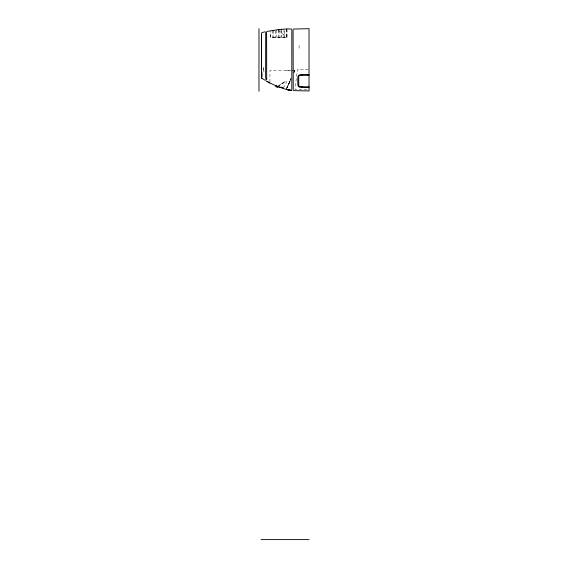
<?xml version="1.0" encoding="UTF-8"?>
<svg xmlns="http://www.w3.org/2000/svg" width="568" height="568" viewBox="0 0 568 568"><rect width="100%" height="100%" fill="white"/><g stroke="black" fill="none" stroke-linecap="round" stroke-linejoin="round"><path stroke-width="0.43" stroke-dasharray="2.84 2.13" d="M263.758 71.291L263.659 67.123L264.092 66.52M283.361 87.891L286.35 82.758L286.563 81.735L285.981 81.451L284.412 81.806L278.718 85.811L285.029 82.112M286.67 88.374L290.958 78.675M293.819 72.214L294.536 70.595M286.308 89.183L290.958 78.76M293.819 72.349L294.728 70.595L294.004 72.214M291.235 78.363L287.039 87.678L290.958 79.137M294.032 72.15L294.728 70.595M286.719 88.395L291.086 78.689M293.805 72.924L294.87 70.595L292.094 70.595M278.718 85.818L284.412 81.806L286.35 82.758M287.074 29.316L287.074 37.573L270.744 37.573L270.78 31.013M308.197 69.544L297.391 69.544L294.955 89.382L308.147 89.382M291.285 70.595L269.949 70.595L269.949 82.743M286.407 70.595L291.285 70.688M292.094 70.702L294.536 70.744M263.701 71.291L264.099 71.653M278.334 30.239L287.074 37.573M299.102 45.397L299.102 49.572M286.513 28.734L286.513 37.467L270.688 37.467L270.688 32.284M286.357 29.209L286.357 37.573M284.717 30.885L284.717 37.573M283.979 29.33L283.979 37.573M281.792 30.26L281.792 37.573M281.053 30.367L281.053 37.573M279.08 30.544L279.08 37.573M278.341 29.777L278.341 37.573M276.197 30.09L276.197 37.573M275.452 31.02L275.452 37.573M273.272 30.551L273.272 37.573M272.526 30.665L272.526 37.573M263.715 67.123L263.715 71.05"/><path stroke-width="0.85" d="M293.23 89.432L293.088 29.941M293.067 29.067L309.027 28.684L309.027 90.958L293.237 90.61M291.831 90.227L291.817 29.997M278.341 29.777L278.881 29.415M261.72 32.646L265.192 31.765M272.612 30.424L273.243 30.424M281.252 29.252L281.707 29.238M266.719 31.481L278.086 29.642L287.266 28.897L291.789 29.089M261.06 539.6L309.027 539.6M309.027 87.621L299.805 87.309L298.285 86.286L297.781 84.419L297.838 76.85L298.683 75.281L300.536 74.578L309.027 74.578M309.027 86.954L299.592 86.513A1.775 1.775 0 0 1 298.732 85.555L298.732 76.439A1.711 1.711 0 0 1 299.584 75.508L309.027 75.217M286.577 89.552L291.483 90.44L286.378 89.467L278.086 86.769L269.949 83.02M286.506 89.51L291.483 90.44M280.89 87.082L283.361 87.891M275.381 85.541L280.727 87.557M275.601 86.563L277.731 87.493M265.306 80.422L261.812 78.235M269.644 82.85L266.605 81.153L269.793 82.999M261.649 77.944L261.812 78.405M266.704 79.406L266.612 32.34M266.108 79.889L265.632 77.411L265.71 32.511M302.361 74.557L302.361 75.196M302.361 86.911L302.361 87.571M261.521 34.059L261.521 76.772M261.45 33.533L261.45 77.312M258.972 28.684L258.972 91.242M308.012 74.564L308.012 75.203L308.005 74.571M301.416 86.876L301.381 87.522L301.416 86.876M301.402 75.182L301.381 74.536L301.402 75.175M261.812 77.198L261.763 72.292L261.812 77.198M308.012 87.593L308.005 86.932L308.005 87.593"/></g></svg>
